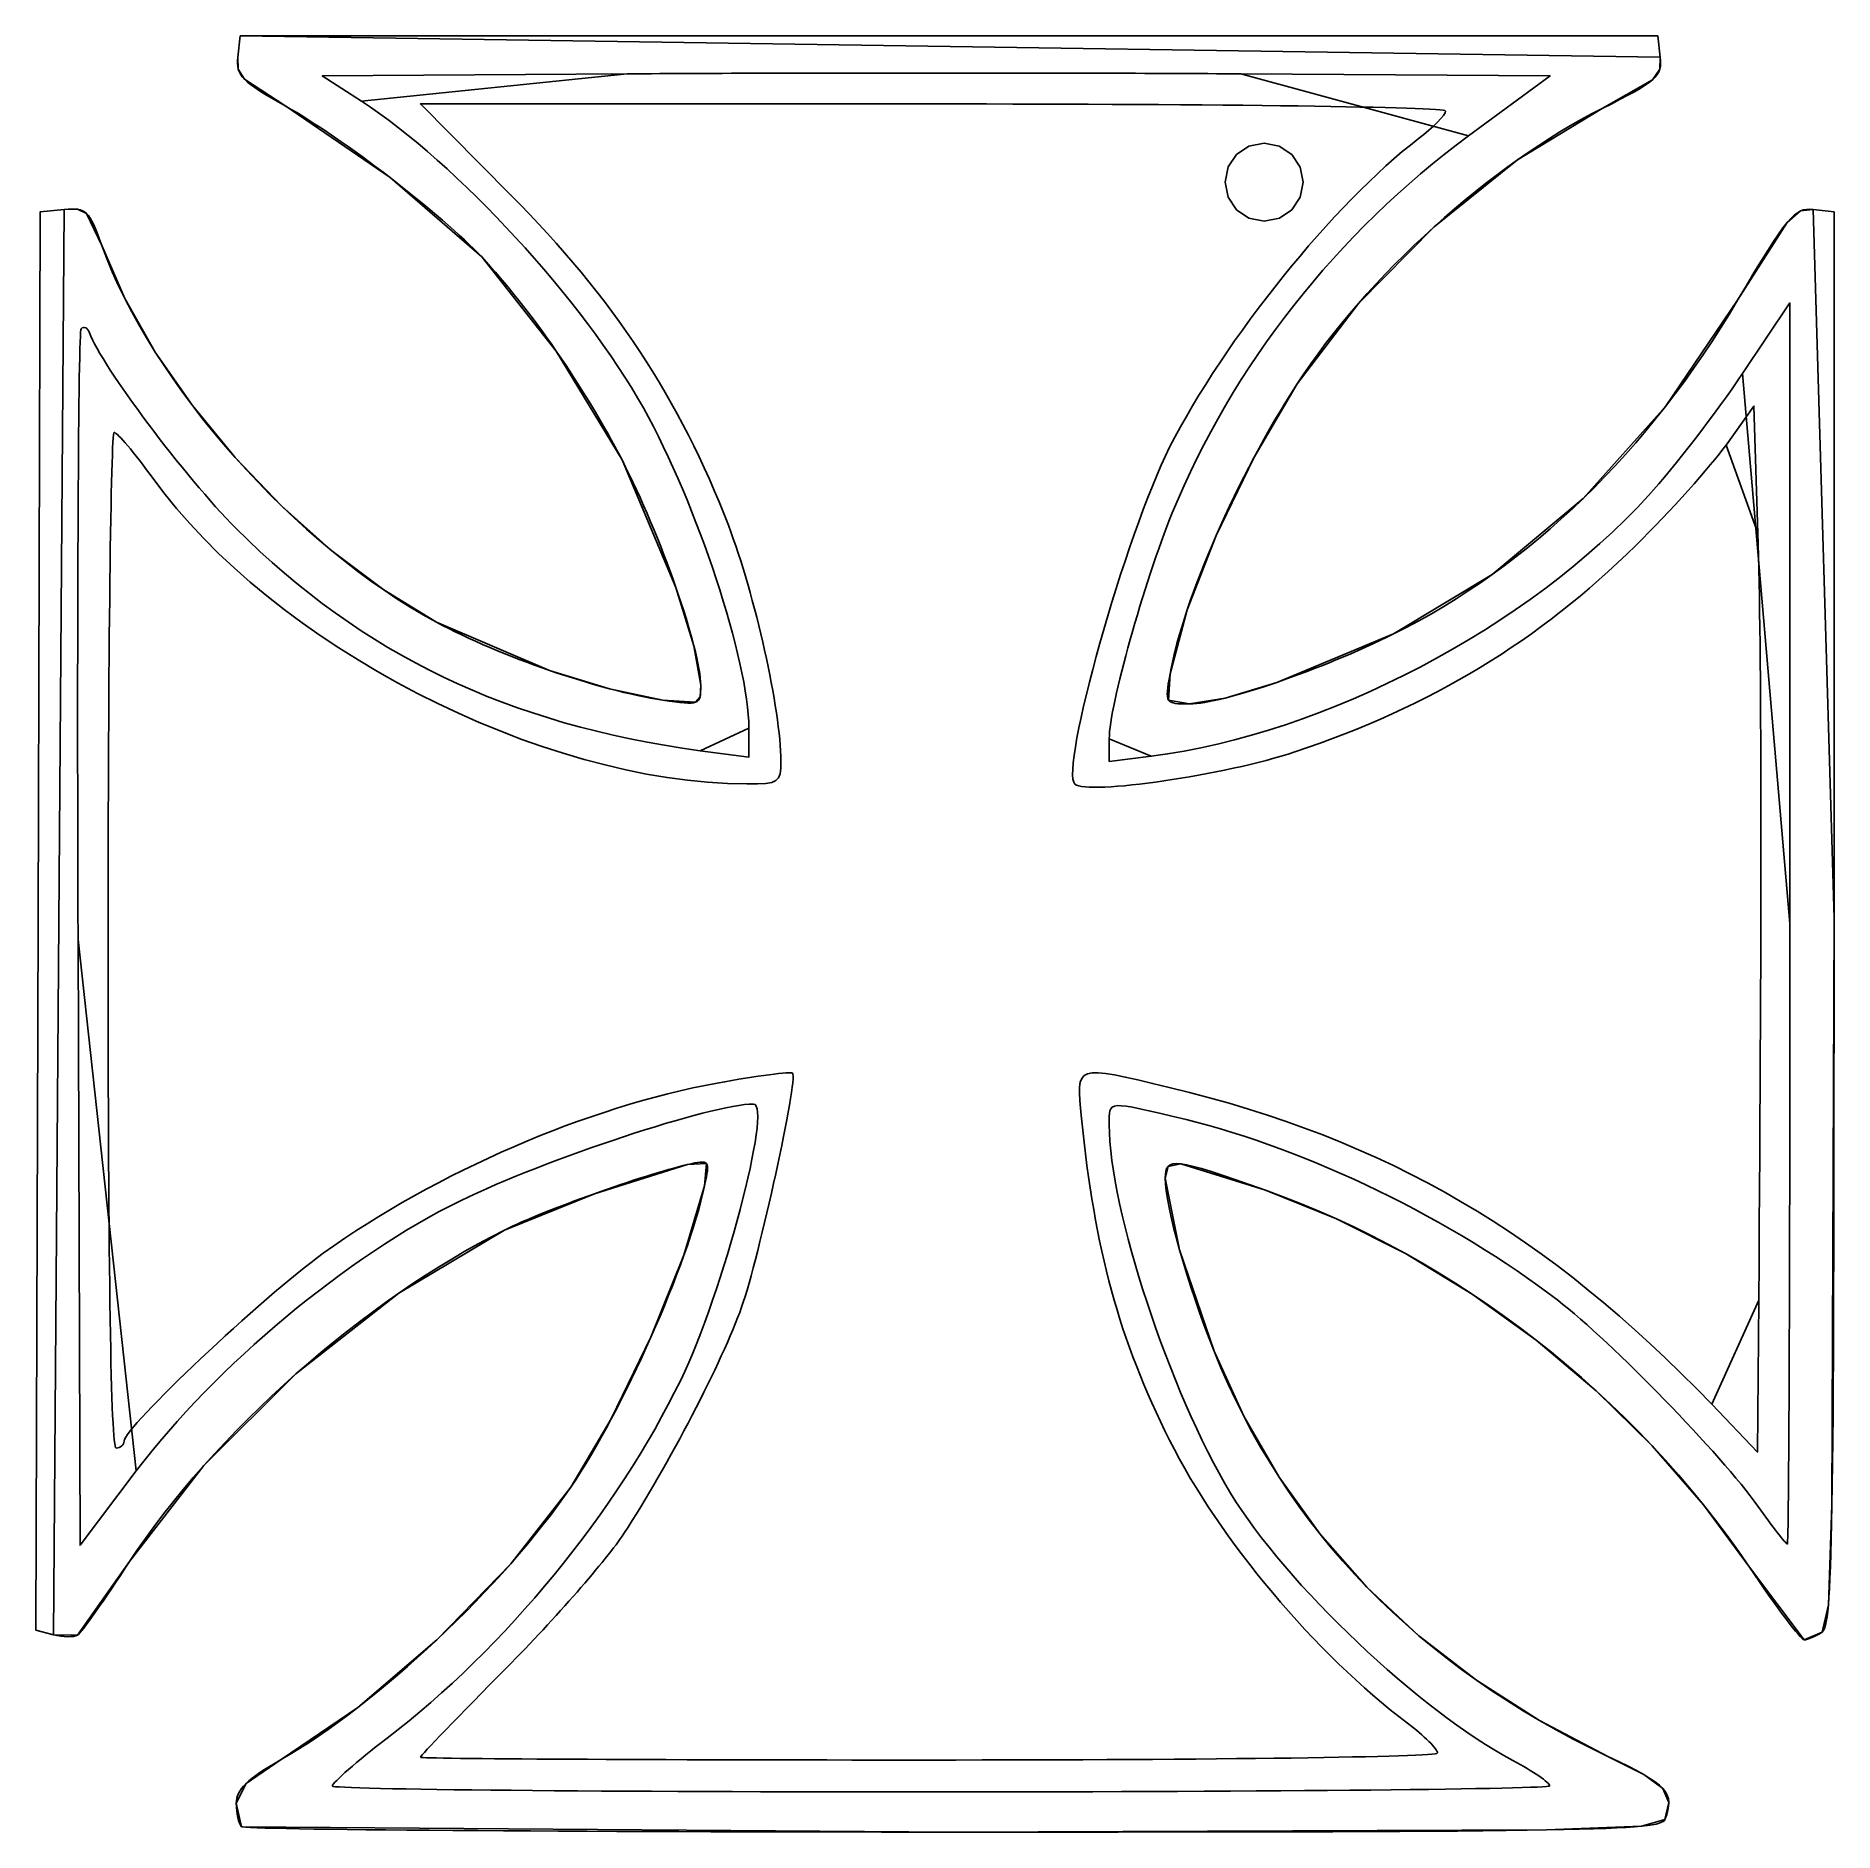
# Model space of a CAD drawing. Extents: x 10.4 to 40.3, y 13.1 to 43.
import ezdxf

# ---------------------------------------------------------------- set-up
doc = ezdxf.new("R2010")
doc.units = 0
doc.layers.get('0').update_dxf_attribs({"linetype": 'CONTINUOUS'})

msp = doc.modelspace()

# ---------------------------------------------------------------- linework, layer by layer
at = {"color": 7}
for points in [[(37.434316, 42.646839), (37.393383, 42.998397), (25.610091, 42.998397), (13.82643, 42.998397), (13.82643, 42.998399), (13.785864, 42.647946), (13.792406, 42.448375), (13.896528, 42.27734), (14.584645, 41.828753), (16.317144, 40.641888), (17.840245, 39.322535), (19.080174, 37.755807), (20.173153, 35.946641), (21.068172, 33.826483), (21.36793, 32.858173), (21.482326, 32.199659), (21.469925, 32.008487), (21.396553, 31.917736), (20.849867, 31.953129), (19.965907, 32.142009), (18.969722, 32.446603), (17.0883, 33.2488), (16.211742, 33.785508), (15.34863, 34.435708), (14.518124, 35.177823), (13.739381, 35.990276), (13.031561, 36.851491), (12.413825, 37.739893), (11.905331, 38.633902), (11.525238, 39.511949), (11.270126, 40.045112), (11.120847, 40.11501), (10.897204, 40.110777), (10.497445, 40.071344), (10.463517, 28.279112), (10.429589, 16.48651), (10.71982, 16.410598), (11.121054, 16.403599), (11.986583, 17.62778), (13.21887, 19.22235), (14.751732, 20.746265), (16.460397, 22.089158), (18.220089, 23.140653), (19.71288, 23.744061), (21.261057, 24.228484), (21.575717, 24.245361), (21.545756, 23.878026), (21.202706, 22.72453), (20.653226, 21.359328), (19.993797, 19.999903), (19.3209, 18.863747), (18.322812, 17.591952), (17.096078, 16.326939), (15.778238, 15.198092), (14.506832, 14.334792), (13.92295, 13.935306), (13.759682, 13.606988), (13.848558, 13.217477), (25.684587, 13.12867), (35.542125, 13.162923), (37.122742, 13.226488), (37.512499, 13.339453), (37.576411, 13.622553), (37.476773, 13.850391), (37.158054, 14.084308), (36.564732, 14.385645), (35.427746, 14.982664), (34.379525, 15.652089), (33.421163, 16.392784), (32.553753, 17.203614), (31.778393, 18.083451), (31.096177, 19.031156), (30.508198, 20.045598), (30.015551, 21.125642), (29.441974, 22.809022), (29.204969, 24.002949), (29.250249, 24.199265), (29.464411, 24.240842), (30.869279, 23.803587), (32.049414, 23.326953), (33.199069, 22.747492), (34.308583, 22.072732), (35.368288, 21.310207), (36.368517, 20.467447), (37.299611, 19.551983), (38.151896, 18.571345), (38.915711, 17.533069), (39.82697, 16.323995), (40.1231, 16.452234), (40.228191, 16.906008), (40.288694, 18.568757), (40.322981, 28.324804), (40.322981, 40.071342), (39.97854, 40.11151), (39.76673, 40.087521), (39.54194, 39.894668), (38.719152, 38.60211), (37.51848, 36.833767), (36.1538, 35.30859), (34.641941, 34.042835), (32.999727, 33.052757), (31.058613, 32.248311), (30.197669, 31.98714), (29.609524, 31.888641), (29.259946, 31.954557), (29.283512, 32.387602), (29.569781, 33.454754), (30.051534, 34.692369), (30.677461, 35.983358), (31.396261, 37.210624), (32.416444, 38.549337), (33.673388, 39.823895), (35.059085, 40.936674), (36.465526, 41.790066), (37.305156, 42.270454), (37.426492, 42.44329), (37.43431, 42.646845), (37.393376, 42.998404), (25.610085, 42.998404), (13.826423, 42.998404), (13.826423, 42.998398)], [(13.82643, 42.998399), (13.785864, 42.647948)], [(15.842537, 41.911306), (15.190532, 42.333246), (20.257215, 42.368255)], [(25.345287, 42.382254), (25.345306, 42.382254)], [(30.463249, 42.368255), (35.602582, 42.333246), (34.245099, 41.335329)], [(25.343087, 41.867451), (16.820926, 41.867451), (16.820932, 41.867451)], [(16.820932, 41.867451), (18.319289, 40.358781)], [(10.897202, 40.110776), (10.497444, 40.071345), (10.463516, 28.279111), (10.429588, 16.48651), (10.719819, 16.410597)], [(40.322979, 28.324803), (40.322979, 40.071342), (39.978537, 40.111509)], [(38.803593, 37.385668), (39.59057, 38.558627), (39.59057, 28.23858)], [(39.058054, 34.731674), (38.991305, 36.842854), (38.52701, 36.195386)], [(21.471252, 31.1122), (22.281094, 31.001647), (22.281094, 31.486234)], [(28.273427, 31.310824), (28.272681, 30.932368), (28.971889, 31.020809)], [(12.096838, 19.133132), (11.163453, 17.897529), (11.129156, 27.974728)], [(38.289888, 20.242703), (39.052527, 19.448571), (39.071706, 21.976531)]]:
    msp.add_lwpolyline(points, close=True, dxfattribs=at)
at = {"color": 1}
msp.add_lwpolyline([(30.848258, 41.217401), (30.595434, 41.16629), (30.389001, 41.027115), (30.24984, 40.820757), (30.198833, 40.568092), (30.249945, 40.315545), (30.389131, 40.109306), (30.595523, 39.970224), (30.848258, 39.91915), (31.10111, 39.970119), (31.307622, 40.109177), (31.4469, 40.315456), (31.498049, 40.568092), (31.448607, 40.816584), (31.307752, 41.027245), (31.096934, 41.167996), (30.848258, 41.217401), (30.848258, 41.217401)], dxfattribs=at)
at = {"color": 7}
for points in [[(13.785864, 42.647948), (13.750322, 42.341483), (13.850247, 42.239189), (14.584644, 41.828757)], [(36.465529, 41.790061), (37.376073, 42.245828), (37.47107, 42.32974), (37.434316, 42.646839)], [(20.257215, 42.368255), (21.650536, 42.37784), (23.495443, 42.382254), (25.345287, 42.382254)], [(25.345306, 42.382254), (27.19515, 42.382254), (29.049909, 42.377839), (30.463249, 42.368255)], [(20.52791, 36.811533), (19.527518, 38.598721), (17.425929, 40.886216), (15.842537, 41.911306)], [(33.865249, 41.750264), (33.865249, 41.816687), (30.170643, 41.867451), (25.343087, 41.867451)], [(14.584644, 41.828757), (15.513314, 41.309748), (17.19077, 40.018189), (17.840243, 39.322538)], [(31.396266, 37.21062), (32.550664, 38.99496), (34.624451, 40.86852), (36.465529, 41.790061)], [(33.410911, 41.286682), (33.660765, 41.477113), (33.865249, 41.685773), (33.865249, 41.750264)], [(29.277612, 36.157429), (30.183061, 37.945622), (32.022987, 40.228847), (33.410911, 41.286682)], [(34.245099, 41.335329), (32.068739, 39.735975), (30.321511, 37.512181), (29.321504, 35.067757)], [(18.319289, 40.358781), (20.024018, 38.642482), (21.138562, 36.950759), (21.940719, 34.861759)], [(11.525236, 39.511951), (11.314592, 40.099208), (11.264928, 40.146852), (10.897202, 40.110776)], [(39.978537, 40.111509), (39.667638, 40.147618), (39.544965, 40.000277), (38.71915, 38.602103)], [(17.088298, 33.248802), (14.749915, 34.509524), (12.350585, 37.210964), (11.525236, 39.511951)], [(17.840243, 39.322538), (18.646908, 38.458522), (19.56242, 37.133905), (20.173152, 35.946644)], [(38.71915, 38.602103), (37.235069, 36.089429), (35.26877, 34.181846), (32.999724, 33.052751)], [(11.129156, 27.974728), (11.110384, 33.517143), (11.133685, 38.087272), (11.180786, 38.13042)], [(11.180786, 38.13042), (11.227891, 38.17357), (11.290193, 38.143043), (11.319078, 38.062984)], [(11.319078, 38.062984), (11.515775, 37.517826), (12.916335, 35.647676), (13.75414, 34.811644)], [(37.239223, 35.356666), (37.666858, 35.827714), (38.370756, 36.740571), (38.803593, 37.385668)], [(29.283518, 32.387596), (29.512082, 33.64478), (30.398757, 35.668786), (31.396266, 37.21062)], [(22.281094, 31.486234), (22.281094, 32.599519), (21.417999, 35.221465), (20.52791, 36.811533)], [(11.729172, 36.406171), (11.674249, 36.40968), (11.629233, 32.610425), (11.629233, 27.96367)], [(12.360894, 35.65847), (12.068313, 36.06617), (11.784096, 36.40266), (11.729172, 36.406171)], [(38.52701, 36.195386), (38.271522, 35.839231), (37.596974, 35.088131), (37.028283, 34.526415)], [(20.173152, 35.946644), (20.814302, 34.700246), (21.482325, 32.788278), (21.482325, 32.19966)], [(27.702179, 30.554644), (27.442561, 30.786164), (28.547147, 34.714814), (29.277612, 36.157429)], [(22.247914, 30.559434), (18.827796, 30.565512), (14.363657, 32.867713), (12.360894, 35.65847)], [(28.971889, 31.020809), (31.86009, 31.385571), (35.246448, 33.161596), (37.239223, 35.356666)], [(29.321504, 35.067757), (28.849053, 33.913001), (28.27396, 31.851004), (28.273427, 31.310824)], [(13.75414, 34.811644), (15.86798, 32.702278), (18.273399, 31.549209), (21.471252, 31.1122)], [(21.940719, 34.861759), (22.383581, 33.708444), (22.813624, 31.776208), (22.813624, 30.940103)], [(39.071706, 21.976531), (39.122939, 28.773055), (39.118649, 32.810353), (39.058054, 34.731674)], [(37.028283, 34.526415), (35.416202, 32.9341), (33.629887, 31.851682), (31.360487, 31.091928)], [(20.849864, 31.953129), (19.795805, 32.110705), (18.144062, 32.679593), (17.088298, 33.248802)], [(32.999724, 33.052751), (31.807937, 32.45971), (30.145278, 31.888637), (29.609522, 31.888637)], [(29.609522, 31.888637), (29.200986, 31.888637), (29.194522, 31.898068), (29.283518, 32.387596)], [(21.482325, 32.19966), (21.482325, 31.868448), (21.464416, 31.861258), (20.849864, 31.953129)], [(31.360487, 31.091928), (30.21614, 30.70882), (27.909319, 30.369923), (27.702179, 30.554644)], [(22.813624, 30.940103), (22.813624, 30.579563), (22.782398, 30.558476), (22.247914, 30.559434)], [(39.59057, 28.23858), (39.59057, 22.562548), (39.570888, 17.918531), (39.546685, 17.918531)], [(40.123101, 16.452236), (40.298171, 16.562792), (40.322979, 18.028216), (40.322979, 28.324803)], [(11.629233, 27.96367), (11.629233, 22.419937), (11.674995, 19.51527), (11.762363, 19.51527)], [(21.757066, 25.584955), (22.416381, 25.705489), (22.979703, 25.780136), (23.008709, 25.751152)], [(23.008709, 25.751152), (23.100522, 25.659406), (22.450881, 22.6755), (22.160882, 21.857134)], [(27.813187, 25.003451), (27.724618, 25.906361), (27.683288, 25.89233), (29.271348, 25.511253)], [(15.206777, 22.753713), (17.077775, 24.099843), (19.60112, 25.190811), (21.757066, 25.584955)], [(29.271348, 25.511253), (32.893266, 24.642128), (35.558822, 23.084996), (38.289888, 20.242703)], [(22.359277, 25.23635), (21.67887, 25.23635), (18.904143, 24.3204), (17.487679, 23.628184)], [(21.149306, 20.646225), (21.849648, 22.094839), (22.677739, 25.23635), (22.359277, 25.23635)], [(29.551244, 24.976183), (28.206352, 25.298395), (28.272681, 25.302842), (28.272681, 24.891428)], [(29.276143, 19.643881), (28.439046, 21.313826), (28.027037, 22.823419), (27.813187, 25.003451)], [(28.272681, 24.891428), (28.272681, 23.491885), (29.276602, 20.445255), (30.291387, 18.764625)], [(35.729064, 21.972481), (34.014666, 23.297415), (31.544502, 24.49864), (29.551244, 24.976183)], [(18.220087, 23.140644), (18.878256, 23.468668), (20.52904, 24.059098), (21.261055, 24.228477)], [(21.261055, 24.228477), (21.629607, 24.313756), (21.636697, 24.305046), (21.545754, 23.878026)], [(29.204969, 24.00295), (29.204969, 24.361623), (29.342039, 24.34511), (30.869277, 23.803588)], [(30.01555, 21.125646), (29.566783, 22.248497), (29.204969, 23.532704), (29.204969, 24.00295)], [(17.487679, 23.628184), (15.61618, 22.713597), (13.416053, 20.879037), (12.096838, 19.133132)], [(21.545754, 23.878026), (21.268855, 22.577835), (20.184192, 20.133116), (19.320898, 18.863747)], [(30.869277, 23.803588), (34.048347, 22.676366), (37.00542, 20.37197), (38.915711, 17.533069)], [(11.986581, 17.627775), (13.373791, 19.75191), (15.895269, 21.981973), (18.220087, 23.140644)], [(11.895492, 19.629877), (11.895492, 19.856545), (14.195209, 22.025919), (15.206777, 22.753713)], [(22.160882, 21.857134), (21.8418, 20.956702), (20.93775, 19.21756), (20.203392, 18.091359)], [(39.055102, 18.550522), (38.452836, 19.401278), (36.631595, 21.274978), (35.729064, 21.972481)], [(36.564731, 14.385646), (33.41539, 15.880154), (31.201191, 18.159061), (30.01555, 21.125646)], [(16.26812, 14.690408), (18.218983, 16.177092), (20.095782, 18.467074), (21.149306, 20.646225)], [(11.762363, 19.51527), (11.835594, 19.51527), (11.895492, 19.566777), (11.895492, 19.629877)], [(33.232795, 14.937674), (31.705116, 16.090588), (30.100775, 17.998792), (29.276143, 19.643881)], [(19.320898, 18.863747), (18.203675, 17.221005), (16.109953, 15.251326), (14.506831, 14.334792)], [(30.291387, 18.764625), (31.200379, 17.259206), (33.439416, 15.137181), (34.981546, 14.319691)], [(39.546685, 17.918531), (39.522484, 17.918531), (39.301166, 18.202932), (39.055102, 18.550522)], [(20.203392, 18.091359), (19.926635, 17.666927), (19.05247, 16.66693), (18.261023, 15.868891)], [(11.121052, 16.403593), (11.182109, 16.441299), (11.571456, 16.99212), (11.986581, 17.627775)], [(38.915711, 17.533069), (39.36395, 16.866934), (39.773935, 16.322932), (39.826969, 16.323995)], [(39.826969, 16.323995), (39.880004, 16.325123), (40.013253, 16.382867), (40.123101, 16.452236)], [(10.719819, 16.410597), (10.879385, 16.368906), (11.059996, 16.365914), (11.121052, 16.403593)], [(18.261023, 15.868891), (17.469575, 15.070854), (16.822038, 14.39722), (16.822038, 14.372014)], [(15.3576, 13.893695), (15.3576, 13.950181), (15.767272, 14.308727), (16.26812, 14.690408)], [(33.732124, 14.443506), (33.732124, 14.507997), (33.507414, 14.730423), (33.232795, 14.937674)], [(16.822038, 14.372014), (16.822038, 14.346809), (20.626875, 14.32632), (25.277081, 14.32632)], [(25.277081, 14.32632), (30.065832, 14.32632), (33.732124, 14.377092), (33.732124, 14.443506)], [(37.5125, 13.339454), (37.682069, 13.781021), (37.563573, 13.911653), (36.564731, 14.385646)], [(14.506831, 14.334792), (13.946011, 14.014162), (13.759681, 13.832724), (13.759681, 13.60699)], [(34.981546, 14.319691), (35.319515, 14.140531), (35.595934, 13.950631), (35.595934, 13.89738)], [(25.476582, 13.795673), (19.910981, 13.793065), (15.3576, 13.83721), (15.3576, 13.893695)], [(35.595934, 13.89738), (35.595934, 13.844136), (31.042183, 13.79828), (25.476582, 13.795673)], [(13.759681, 13.60699), (13.759681, 13.441615), (13.799735, 13.266263), (13.848557, 13.217479)], [(13.848557, 13.217479), (13.897378, 13.168691), (19.223629, 13.12867), (25.684585, 13.12867)], [(25.684585, 13.12867), (36.27366, 13.12867), (37.439647, 13.149747), (37.5125, 13.339454)]]:
    msp.add_open_spline(points, degree=3, dxfattribs=at)

doc.saveas('drawing.dxf')
